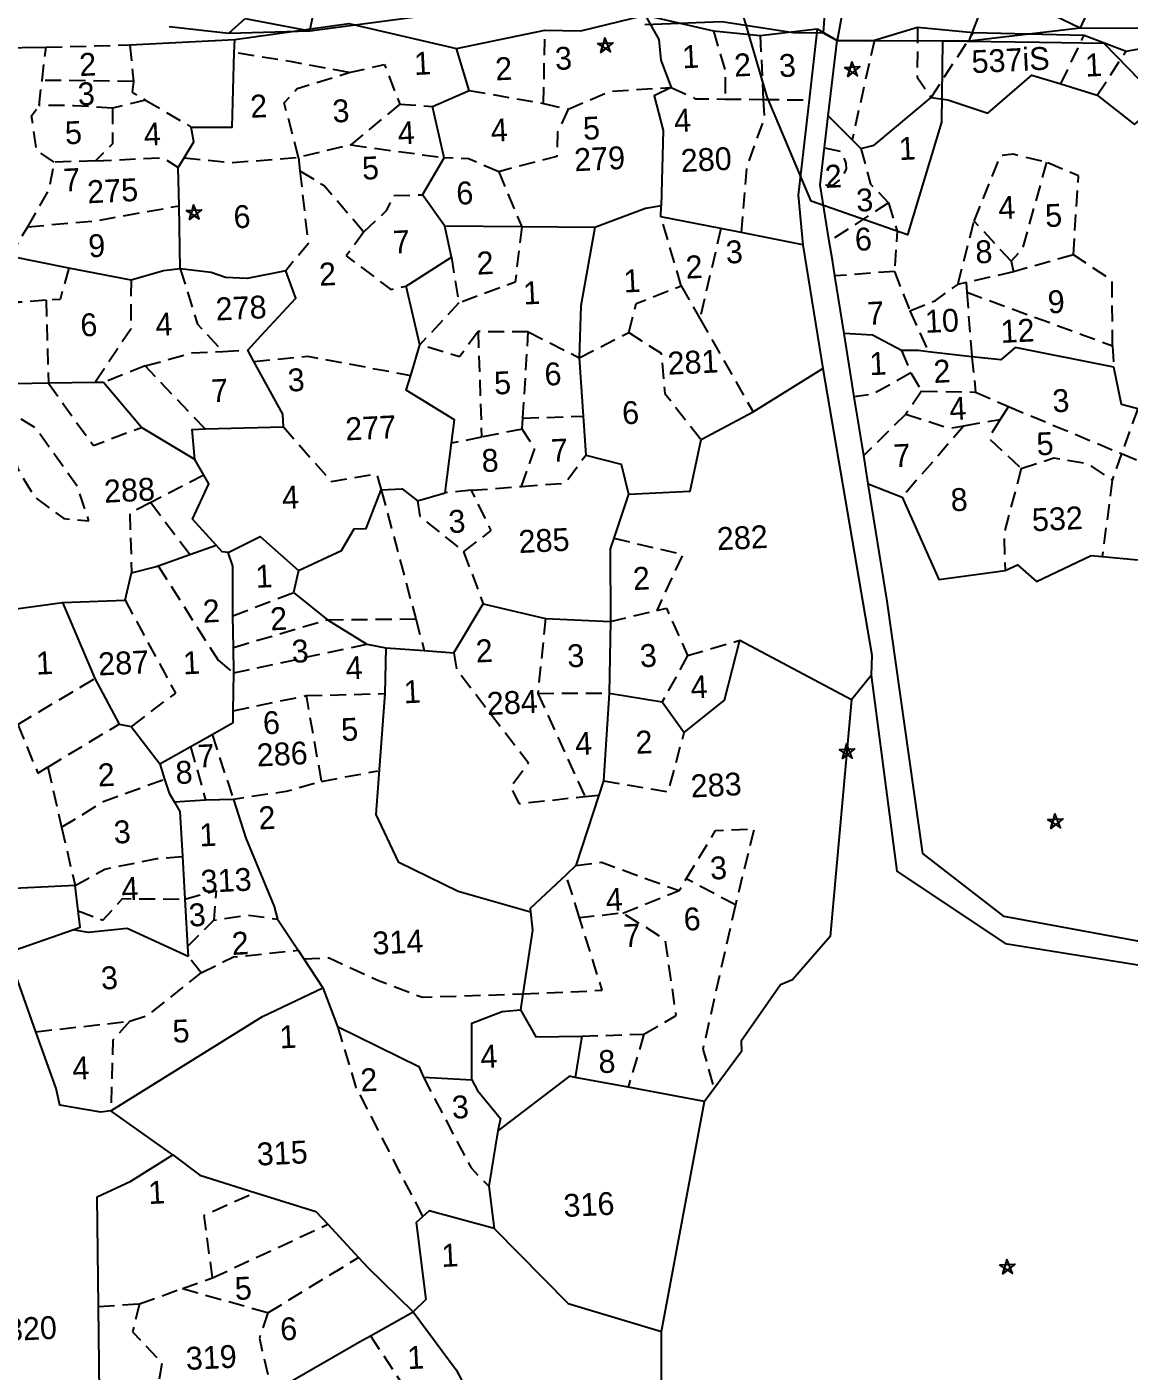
# Model space of a CAD drawing. Header units: metres. Extents: x 291156 to 294456, y 2095569 to 2100949.
# Drawn here: x 292832 to 293248, y 2098450 to 2098957 of the extents above; entities that cross this region are included whole.
import ezdxf
from ezdxf.enums import TextEntityAlignment as Align

# ---------------------------------------------------------------- set-up
doc = ezdxf.new("R2010")
doc.units = ezdxf.units.M
doc.header["$MEASUREMENT"] = 0
doc.linetypes.add('DASHED', pattern=[0.75, 0.5, -0.25])
for name, color, linetype in [('OFF', 1, 'Continuous'), ('POLY_PARCEL', 6, 'Continuous'), ('POLY_ROAD', 30, 'Continuous'), ('POLY_SUBPARCEL', 6, 'DASHED'), ('POLY_WATER', 4, 'Continuous'), ('SYM_STONE', 1, 'Continuous'), ('TEXT_MAPIN', 7, 'Continuous'), ('TEXT_PARCEL', 7, 'Continuous'), ('VILLAGE BOUNDRY', 15, 'Continuous')]:
    doc.layers.add(name, color=color, linetype=linetype)
doc.styles.add('TEXT_MAP', font='KRDEV050.TTF', dxfattribs={"height": 2.5})

# ---------------------------------------------------------------- blocks, each defined once
blk = doc.blocks.new('DFSS')
at = {"layer": 'OFF'}
for points in [[(2745.93, 7443.68), (2754.31, 7444.84)], [(2754.31, 7444.84), (2763.84, 7445)], [(2696.01, 7443.37), (2704.18, 7444.64)], [(2734.87, 7444.04), (2735.93, 7443.5)], [(2689.86, 7443.06), (2696.01, 7443.37)], [(2735.93, 7443.5), (2745.93, 7443.68)]]:
    blk.add_lwpolyline(points, dxfattribs=at)
at = {"layer": 'POLY_PARCEL'}
for points in [[(2756.57, 7450.04), (2754.31, 7444.84)], [(2751.66, 7446.05), (2754.31, 7444.84)], [(2721.34, 7444.38), (2727.18, 7444.74), (2732.58, 7444.02), (2734.87, 7444.04)], [(2689.86, 7443.06), (2691.08, 7444.21)], [(2685.35, 7443.47), (2689.86, 7443.06)]]:
    blk.add_lwpolyline(points, dxfattribs=at)
at = {"layer": 'POLY_ROAD'}
for points in [[(2737.15, 7451.12), (2735.93, 7443.5)], [(2735.15, 7450.11), (2734.87, 7444.04)]]:
    blk.add_lwpolyline(points, dxfattribs=at)
at = {"layer": 'POLY_SUBPARCEL', "ltscale": 10, "flags": 128}
for points in [[(2745.93, 7443.68), (2747.41, 7447.82)], [(2696.01, 7443.37), (2696.26, 7444.69), (2696.26, 7446.66)], [(2691.08, 7444.21), (2696.01, 7443.37)]]:
    blk.add_lwpolyline(points, dxfattribs=at)
blk = doc.blocks.new('STONE_STAR')
for points in [[(-0.61, 0.2), (0.61, 0.2), (-0.38, -0.52), (-0.23, -0.07)], [(0, 0.64), (-0.38, -0.52), (0, -0.24), (0.38, -0.52)]]:
    blk.add_lwpolyline(points, close=True)
blk.add_lwpolyline([(-0.23, -0.07), (0, -0.24)])
blk = doc.blocks.new('dc')
at = {"layer": 'OFF'}
for points in [[(299697.06, 2100161.5), (299732.85, 2100164.73), (299765.9, 2100155.36)], [(299623.21, 2100162.55), (299638.23, 2100162)], [(299664.37, 2100161.44), (299697.06, 2100161.5)], [(299825.16, 2100162.89), (299846.17, 2100157)], [(299846.17, 2100157), (299860.64, 2100154.78)], [(299860.64, 2100154.78), (299878.48, 2100156.03)], [(299878.48, 2100156.03), (299884.53, 2100152.16)], [(299884.53, 2100152.16), (299896.1, 2100151.69)], [(299896.1, 2100151.69), (299909.73, 2100155.02)], [(299909.73, 2100155.02), (299926.97, 2100152.52)], [(299926.97, 2100152.52), (299961.45, 2100150.02)], [(299961.45, 2100150.02), (299974.24, 2100144.46)], [(299974.24, 2100144.46), (299996.77, 2100147.24)]]:
    blk.add_lwpolyline(points, dxfattribs=at)
at = {"layer": 'POLY_PARCEL'}
for points in [[(299696.74, 2100157.5), (299697.06, 2100161.5)], [(299793.7, 2100159.78), (299804.89, 2100159), (299825.16, 2100162.89)], [(299825.16, 2100162.89), (299829.06, 2100155.1), (299829.32, 2100148.61), (299832.18, 2100140.03)], [(299682.21, 2100134.91), (299694.89, 2100134.29), (299696.74, 2100157.5)], [(299765.9, 2100155.36), (299793.7, 2100159.78)], [(299769.28, 2100142.11), (299765.9, 2100155.36)], [(299757.58, 2100137.69), (299769.28, 2100142.11)], [(299832.18, 2100140.03), (299826.72, 2100137.69), (299829.06, 2100126.78), (299827.29, 2100103.32)], [(299760.44, 2100121.59), (299757.58, 2100137.69)], [(299912.9, 2100132.97), (299918.1, 2100131.94), (299930.32, 2100127.26), (299944.61, 2100138.43), (299953.46, 2100135.21)], [(299953.46, 2100135.21), (299964.63, 2100131.16)], [(299679.55, 2100125.45), (299682.83, 2100130.27), (299682.21, 2100134.91)], [(299890.29, 2100118.17), (299894.44, 2100118.95), (299912.9, 2100132.97)], [(299964.63, 2100131.16), (299975.81, 2100121.54), (299987.76, 2100130.9)], [(299880.61, 2100128.83), (299887.69, 2100121.03)], [(299677.22, 2100110.64), (299677.57, 2100122.54)], [(299677.57, 2100122.54), (299679.55, 2100125.45)], [(299753.16, 2100110.42), (299760.44, 2100121.59)], [(299887.69, 2100121.03), (299890.29, 2100118.17)], [(299676.64, 2100091.01), (299677.22, 2100110.64)], [(299759.66, 2100100.28), (299753.16, 2100110.42)], [(299827.29, 2100103.32), (299822.35, 2100102.8), (299806.23, 2100097.61)], [(299827.03, 2100099.95), (299827.29, 2100103.32)], [(299641.99, 2100092.86), (299623.74, 2100097.5)], [(299761.23, 2100090.58), (299759.66, 2100100.28)], [(299783.54, 2100098.91), (299759.66, 2100100.28)], [(299806.23, 2100097.61), (299783.54, 2100098.91)], [(299806.23, 2100097.61), (299800.78, 2100073.45), (299799.48, 2100057.34)], [(299845.51, 2100095.37), (299827.03, 2100099.95)], [(299851.72, 2100093.83), (299845.51, 2100095.37)], [(299870.75, 2100089.12), (299851.72, 2100093.83)], [(299661.17, 2100088.23), (299641.99, 2100092.86)], [(299676.64, 2100091.01), (299671.38, 2100090.7), (299661.17, 2100088.23)], [(299709.43, 2100088.84), (299697.37, 2100086.99), (299690.56, 2100087.61), (299686.23, 2100089.46), (299676.64, 2100091.01)], [(299746.69, 2100082.24), (299761.23, 2100090.58)], [(299696.44, 2100064.73), (299700.77, 2100069.06), (299712.21, 2100080.19), (299709.43, 2100088.84)], [(299750.09, 2100063.77), (299746.69, 2100082.24)], [(299698.19, 2100061.12), (299696.44, 2100064.73)], [(299706.34, 2100040.3), (299706.34, 2100044.32), (299698.19, 2100061.12)], [(299746.76, 2100054.4), (299750.09, 2100063.77)], [(299899.9, 2100054.69), (299891.06, 2100059.89), (299882.27, 2100060.9)], [(299633.91, 2100057.41), (299623.82, 2100057.76)], [(299648.4, 2100056.92), (299633.91, 2100057.41)], [(299651.04, 2100056.83), (299648.4, 2100056.92)], [(299662.18, 2100042.3), (299651.04, 2100056.83)], [(299799.48, 2100057.34), (299799.79, 2100039.11)], [(299758.38, 2100032.67), (299759.68, 2100039.96), (299745.14, 2100049.86), (299746.76, 2100054.4)], [(299908.17, 2100053.93), (299905.1, 2100054.43), (299899.9, 2100054.69)], [(299921.61, 2100051.74), (299908.17, 2100053.93)], [(299965.7, 2100046.3), (299935.25, 2100053.91), (299930.58, 2100050.28), (299921.61, 2100051.74)], [(299852.76, 2100037.86), (299875.1, 2100050.29)], [(299972.47, 2100033.04), (299967.52, 2100034.61), (299965.7, 2100046.3)], [(299678.27, 2100031.48), (299662.18, 2100042.3)], [(299678.27, 2100031.48), (299677.88, 2100040.92), (299682.01, 2100040.83)], [(299682.01, 2100040.83), (299706.34, 2100040.3)], [(299799.79, 2100039.11), (299800, 2100026.94)], [(299836.13, 2100030.06), (299852.76, 2100037.86)], [(299680.84, 2100026.54), (299678.27, 2100031.48)], [(299755.66, 2100017.39), (299758.38, 2100032.67)], [(299683.62, 2100004.55), (299676.72, 2100012.93), (299682.29, 2100023.75), (299680.84, 2100026.54)], [(299800, 2100026.94), (299810.91, 2100023.57), (299812.73, 2100014.21)], [(299812.73, 2100014.21), (299831.97, 2100014.21), (299836.13, 2100030.06)], [(299708.94, 2099995.44), (299722.56, 2100001.01), (299726.89, 2100007.5), (299730.6, 2100007.5), (299735.86, 2100019.25)], [(299735.86, 2100019.25), (299742.35, 2100019.25), (299747, 2100015.23)], [(299747, 2100015.23), (299755.66, 2100017.39)], [(299812.73, 2100014.21), (299807.5, 2100000.71)], [(299887.51, 2100013.72), (299897.86, 2100009.15)], [(299687.24, 2100002.11), (299697.5, 2100006.57), (299708.94, 2099995.44)], [(299897.86, 2100009.15), (299908, 2099982.91), (299928.79, 2099984.73)], [(299665.32, 2099999), (299675.32, 2100002.03)], [(299675.32, 2100002.03), (299683.62, 2100004.55)], [(299687.24, 2100002.11), (299685.38, 2100002.42), (299683.62, 2100004.55)], [(299687.75, 2099982.31), (299688.47, 2099997.78), (299687.24, 2100002.11)], [(299654.45, 2099988.81), (299656.92, 2099997.16)], [(299656.92, 2099997.16), (299664.35, 2099998.71), (299665.32, 2099999)], [(299807.5, 2100000.71), (299806.23, 2099997.42), (299805.17, 2099974.83)], [(299708.94, 2099995.44), (299707.02, 2099988.67)], [(299620.43, 2099987.74), (299634.96, 2099988.99)], [(299634.96, 2099988.99), (299654.45, 2099988.81)], [(299634.96, 2099988.99), (299643.93, 2099964.87)], [(299707.02, 2099988.67), (299717.17, 2099979.66)], [(299928.79, 2099984.73), (299932.69, 2099986.29), (299938.41, 2099980.83), (299955.83, 2099988.11), (299959.24, 2099987.63)], [(299959.24, 2099987.63), (299972.46, 2099985.77), (299983.9, 2099986.03)], [(299687.52, 2099972.49), (299687.75, 2099982.31)], [(299755.98, 2099967.45), (299765.88, 2099982.29)], [(299765.88, 2099982.29), (299785.06, 2099976.73)], [(299717.17, 2099979.66), (299729.02, 2099971.46)], [(299785.06, 2099976.73), (299805.17, 2099974.83)], [(299687.17, 2099964.56), (299687.52, 2099972.49)], [(299805.17, 2099974.83), (299803.76, 2099952.6)], [(299729.02, 2099971.46), (299734.94, 2099970.02)], [(299734.94, 2099970.02), (299733.94, 2099955.82)], [(299734.94, 2099970.02), (299734.94, 2099970.02)], [(299734.94, 2099970.02), (299746.81, 2099968.67)], [(299746.81, 2099968.67), (299755.98, 2099967.45)], [(299643.93, 2099964.87), (299650.74, 2099950.34)], [(299686.48, 2099952.79), (299687.17, 2099964.56)], [(299687.17, 2099964.56), (299687.17, 2099964.56)], [(299826.45, 2099939.16), (299839.52, 2099948.69), (299845.17, 2099967.04)], [(299845.17, 2099967.04), (299879.06, 2099946.92)], [(299733.94, 2099955.82), (299729.23, 2099918.4), (299735.51, 2099903.34), (299753.72, 2099893.3), (299775.95, 2099885.72)], [(299679.51, 2099945.7), (299686.31, 2099949.1), (299686.48, 2099952.79)], [(299803.76, 2099952.6), (299800.58, 2099925.43)], [(299803.76, 2099952.6), (299820.1, 2099949.04)], [(299879.06, 2099946.92), (299885.51, 2099954.26)], [(299650.74, 2099950.34), (299654.45, 2099949.41)], [(299654.45, 2099949.41), (299662.8, 2099937.35)], [(299820.1, 2099949.04), (299826.45, 2099939.16)], [(299879.06, 2099946.92), (299868.82, 2099873.53), (299856.47, 2099860.65), (299852.59, 2099859.24), (299839.53, 2099842.3), (299839.53, 2099839.13), (299830.37, 2099827.99)], [(299662.8, 2099937.35), (299679.51, 2099945.7)], [(299662.8, 2099937.35), (299664.09, 2099932.55)], [(299664.09, 2099932.55), (299665.28, 2099928.08), (299666.76, 2099925.28)], [(299666.76, 2099925.28), (299668.37, 2099922.21), (299668.47, 2099908.27)], [(299800.58, 2099925.43), (299798.92, 2099921.04)], [(299798.92, 2099921.04), (299790.72, 2099899.46)], [(299668.47, 2099908.27), (299668.56, 2099894.92)], [(299634.59, 2099900.84), (299611.39, 2099900.84), (299603.97, 2099899.29), (299594.69, 2099892.18), (299582.62, 2099892.8)], [(299635.15, 2099892.87), (299634.59, 2099900.84)], [(299787.54, 2099896.73), (299775.9, 2099886.75), (299775.95, 2099885.72)], [(299790.72, 2099899.46), (299787.54, 2099896.73)], [(299633.19, 2099887.09), (299635.51, 2099887.77), (299635.15, 2099892.87)], [(299668.56, 2099894.92), (299668.66, 2099880.1)], [(299620.2, 2099855.91), (299612.62, 2099880.97), (299633.19, 2099887.09)], [(299668.68, 2099877.07), (299650.12, 2099886.65), (299638.06, 2099886.03), (299633.19, 2099887.09)], [(299775.95, 2099885.72), (299776.25, 2099880.05), (299772.29, 2099860.35)], [(299668.66, 2099880.1), (299668.68, 2099877.07)], [(299703.04, 2099877.33), (299704.71, 2099874.53)], [(299642.37, 2099830.19), (299690.97, 2099857.21), (299710.21, 2099865.26)], [(299710.21, 2099865.26), (299714.11, 2099853.05)], [(299772.29, 2099860.35), (299771.3, 2099855.39)], [(299642.37, 2099830.19), (299639.23, 2099829.96), (299626.54, 2099832.74), (299625.61, 2099838), (299620.2, 2099855.91)], [(299755.18, 2099834.35), (299755.96, 2099852.02), (299765.58, 2099855.13), (299771.3, 2099855.39)], [(299771.3, 2099855.39), (299775.72, 2099846.82), (299790.01, 2099846.3)], [(299714.11, 2099853.05), (299738.8, 2099839.29), (299740.1, 2099835.91)], [(299790.01, 2099846.3), (299787.36, 2099833.6)], [(299740.1, 2099835.91), (299755.18, 2099834.35)], [(299755.18, 2099834.35), (299756.74, 2099830.97), (299763.5, 2099821.88), (299762.48, 2099818.16)], [(299787.36, 2099833.6), (299785.61, 2099834.01), (299762.48, 2099818.16)], [(299660.99, 2099815.57), (299642.37, 2099830.19)], [(299803.71, 2099829.72), (299787.36, 2099833.6)], [(299827.2, 2099824.14), (299803.71, 2099829.72)], [(299830.37, 2099827.99), (299827.2, 2099824.14)], [(299810.31, 2099753.22), (299827.2, 2099824.14)], [(299762.48, 2099818.16), (299758.84, 2099801.02)], [(299635.55, 2099769.51), (299636.81, 2099803.62), (299647.47, 2099808.04), (299660.99, 2099815.57)], [(299660.99, 2099815.57), (299669.04, 2099808.82), (299685.95, 2099802.65)], [(299685.95, 2099802.65), (299704.66, 2099795.83), (299708.18, 2099791.62)], [(299758.84, 2099801.02), (299759.88, 2099787.77)], [(299737.77, 2099792.57), (299735.7, 2099790.89), (299737.52, 2099766.73), (299733.36, 2099763.09)], [(299759.88, 2099787.77), (299739.86, 2099794.26), (299737.77, 2099792.57)], [(299708.18, 2099791.62), (299717.21, 2099780.84)], [(299759.88, 2099787.77), (299781.71, 2099763.35), (299810.31, 2099753.22)], [(299717.21, 2099780.84), (299719.92, 2099777.61)], [(299719.92, 2099777.61), (299733.36, 2099763.09)], [(299634.23, 2099733.62), (299635.55, 2099769.51)], [(299719.75, 2099756.34), (299733.36, 2099763.09)], [(299733.36, 2099763.09), (299745.84, 2099744.38), (299749.08, 2099737.62)], [(299688.31, 2099739.54), (299690.49, 2099741.35), (299716.22, 2099754.6), (299719.75, 2099756.34)], [(299806.39, 2099674.31), (299810.31, 2099753.22)]]:
    blk.add_lwpolyline(points, dxfattribs=at)
at = {"layer": 'POLY_PARCEL', "flags": 128}
for points in [[(299676.5, 2099925.39), (299666.76, 2099925.28)], [(299685.17, 2099925.22), (299676.5, 2099925.39)], [(299685.17, 2099925.22), (299688.48, 2099912.93), (299696.21, 2099891.29), (299697.14, 2099887.27)], [(299697.14, 2099887.27), (299703.04, 2099877.33)], [(299704.71, 2099874.53), (299710.21, 2099865.26)]]:
    blk.add_lwpolyline(points, dxfattribs=at)
at = {"layer": 'POLY_SUBPARCEL', "ltscale": 10, "flags": 128}
for points in [[(299636.49, 2100151.73), (299638.23, 2100162)], [(299638.23, 2100162), (299664.37, 2100161.44)], [(299664.37, 2100161.44), (299664.92, 2100150.04)], [(299732.12, 2100149.5), (299714.6, 2100153.67), (299696.74, 2100157.5)], [(299792.23, 2100136.99), (299792.78, 2100145.33), (299793.7, 2100159.78)], [(299846.17, 2100157), (299849.23, 2100144.22), (299848.76, 2100135.6)], [(299860.64, 2100154.78), (299860.61, 2100134.9)], [(299909.73, 2100155.02), (299908.89, 2100139.46), (299912.9, 2100132.97)], [(299912.9, 2100132.97), (299926.97, 2100152.52)], [(299635.17, 2100143.93), (299636.49, 2100151.73)], [(299664.92, 2100150.04), (299636.49, 2100151.73)], [(299664.92, 2100150.04), (299664.37, 2100146.71), (299668.42, 2100144.03)], [(299715.11, 2100123.87), (299711.5, 2100141.1), (299715.71, 2100145.33), (299732.12, 2100149.5)], [(299732.12, 2100149.5), (299743.25, 2100151.44), (299747.42, 2100138.94)], [(299896.1, 2100151.69), (299887.69, 2100121.03)], [(299953.46, 2100135.21), (299961.45, 2100150.02)], [(299639.06, 2100126.14), (299633.78, 2100130.03), (299632.67, 2100140.87), (299635.17, 2100143.93)], [(299657.97, 2100141.98), (299646.01, 2100143.37), (299635.17, 2100143.93)], [(299668.42, 2100144.03), (299657.97, 2100141.98)], [(299668.42, 2100144.03), (299682.21, 2100134.91)], [(299964.63, 2100131.16), (299974.24, 2100144.46)], [(299657.97, 2100141.98), (299657.42, 2100130.87), (299651.85, 2100125.87)], [(299769.28, 2100142.11), (299792.23, 2100136.99)], [(299799.73, 2100134.77), (299813.08, 2100139.77), (299832.18, 2100140.03)], [(299832.18, 2100140.03), (299839.5, 2100136.16), (299848.76, 2100135.6)], [(299747.42, 2100138.94), (299731.57, 2100126.99), (299715.11, 2100123.87)], [(299747.42, 2100138.94), (299757.58, 2100137.69)], [(299792.23, 2100136.99), (299799.73, 2100134.77)], [(299848.76, 2100135.6), (299860.61, 2100134.9)], [(299799.73, 2100134.77), (299796.12, 2100127.82), (299795.56, 2100120.31), (299777.21, 2100116.42)], [(299860.61, 2100134.9), (299860.64, 2100128.93), (299854.52, 2100114.48), (299851.72, 2100093.83)], [(299860.61, 2100134.9), (299874.86, 2100134.05)], [(299731.57, 2100126.99), (299760.44, 2100121.59)], [(299629.89, 2100106.41), (299637.12, 2100117.81), (299639.06, 2100126.14)], [(299651.85, 2100125.87), (299639.06, 2100126.14)], [(299651.85, 2100125.87), (299672.99, 2100125.87), (299677.57, 2100122.54)], [(299679.55, 2100125.45), (299694.54, 2100123.31), (299715.11, 2100123.87)], [(299715.11, 2100123.87), (299715.37, 2100119.65)], [(299715.37, 2100119.65), (299716.78, 2100096.91), (299709.43, 2100088.84)], [(299715.37, 2100119.65), (299722.67, 2100114.76), (299734.35, 2100099.75)], [(299777.21, 2100116.42), (299768.03, 2100120.87), (299760.44, 2100121.59)], [(299878.96, 2100118.94), (299883.86, 2100117.62), (299885.37, 2100113.85), (299885.37, 2100111.97), (299883.86, 2100109.34), (299880.85, 2100107.08), (299877.03, 2100107.48)], [(299777.21, 2100116.42), (299783.54, 2100098.91)], [(299890.29, 2100118.17), (299892.77, 2100106.94), (299898.05, 2100100.83)], [(299924.47, 2100093.88), (299933.64, 2100113.89), (299937.54, 2100114.17), (299947.83, 2100111.11)], [(299629.89, 2100106.41), (299651.02, 2100107.24), (299677.22, 2100110.64)], [(299734.35, 2100099.75), (299741.85, 2100106.14), (299744.08, 2100110.59), (299753.16, 2100110.42)], [(299947.83, 2100111.11), (299938.93, 2100084.43), (299935.31, 2100080.82)], [(299954.78, 2100081.93), (299957.56, 2100106.38), (299947.83, 2100111.11)], [(299623.74, 2100097.5), (299629.89, 2100106.41)], [(299734.35, 2100099.75), (299728.51, 2100092.52), (299741.85, 2100081.41), (299746.69, 2100082.24)], [(299783.54, 2100098.91), (299780.65, 2100081.77), (299762.78, 2100076.19)], [(299832.27, 2100078.14), (299827.03, 2100099.95)], [(299898.05, 2100100.83), (299879.04, 2100089.82)], [(299898.05, 2100100.83), (299900.27, 2100091.93), (299898.88, 2100079.43)], [(299845.51, 2100095.37), (299837.59, 2100067.69)], [(299918.35, 2100074.42), (299924.47, 2100093.88)], [(299935.31, 2100080.82), (299924.47, 2100093.88)], [(299641.99, 2100092.86), (299638.78, 2100083.34), (299634.43, 2100083.25)], [(299676.64, 2100091.01), (299681.19, 2100073.56), (299688.69, 2100064.7)], [(299761.23, 2100090.58), (299762.78, 2100076.19)], [(299661.17, 2100088.23), (299660.33, 2100073.01), (299648.4, 2100056.92)], [(299634.43, 2100083.25), (299625.71, 2100083.06), (299615.98, 2100071.14)], [(299634.43, 2100083.25), (299633.91, 2100057.41)], [(299935.31, 2100080.82), (299935.87, 2100077.48)], [(299954.78, 2100081.93), (299935.87, 2100077.48)], [(299965.62, 2100053.02), (299966.46, 2100073.31), (299954.78, 2100081.93)], [(299815.25, 2100064.48), (299818.04, 2100073.4), (299832.27, 2100078.14)], [(299832.27, 2100078.14), (299837.59, 2100067.69)], [(299898.88, 2100079.43), (299880.26, 2100078.93)], [(299898.88, 2100079.43), (299903.05, 2100066.92)], [(299935.87, 2100077.48), (299920.99, 2100074.88)], [(299762.78, 2100076.19), (299750.09, 2100063.77)], [(299903.05, 2100066.92), (299911.12, 2100069.7), (299918.35, 2100074.42)], [(299920.99, 2100074.88), (299918.35, 2100074.42)], [(299920.99, 2100074.88), (299921.07, 2100071.87)], [(299921.07, 2100071.87), (299921.61, 2100051.74)], [(299921.07, 2100071.87), (299965.62, 2100053.02)], [(299664.22, 2100061.34), (299678.96, 2100064.67), (299688.69, 2100064.7)], [(299688.69, 2100064.7), (299696.44, 2100064.73)], [(299768.37, 2100066.99), (299762.23, 2100059.46), (299750.09, 2100063.77)], [(299768.37, 2100066.99), (299767.89, 2100034.11)], [(299783.99, 2100066.15), (299768.37, 2100066.99)], [(299781.02, 2100039.4), (299783.99, 2100066.15)], [(299783.99, 2100066.15), (299799.48, 2100057.34)], [(299799.48, 2100057.34), (299815.25, 2100064.48)], [(299815.25, 2100064.48), (299825.02, 2100057.51), (299825.57, 2100044.96), (299836.13, 2100030.06)], [(299837.59, 2100067.69), (299852.76, 2100037.86)], [(299903.05, 2100066.92), (299908.17, 2100053.93)], [(299664.22, 2100061.34), (299651.04, 2100056.83)], [(299682.01, 2100040.83), (299664.22, 2100061.34)], [(299698.19, 2100061.12), (299714.88, 2100061.95), (299746.76, 2100054.4)], [(299633.91, 2100057.41), (299646.94, 2100037.36), (299662.18, 2100042.3)], [(299899.9, 2100054.69), (299902.44, 2100047.61)], [(299921.61, 2100051.74), (299922.29, 2100040.68)], [(299965.62, 2100053.02), (299965.7, 2100046.3)], [(299619.69, 2100050.14), (299623.03, 2100031.25), (299628.03, 2100022.07), (299636.65, 2100015.13), (299644.44, 2100014.01), (299641.38, 2100024.85), (299629.15, 2100043.75), (299619.69, 2100050.14)], [(299902.44, 2100047.61), (299890.21, 2100041.5), (299884.47, 2100041.08)], [(299902.44, 2100047.61), (299905.5, 2100041.78)], [(299706.34, 2100040.3), (299720.44, 2100022.62), (299734.62, 2100024.29), (299735.86, 2100019.25)], [(299780.65, 2100036.03), (299781.02, 2100039.4)], [(299781.02, 2100039.4), (299799.79, 2100039.11)], [(299905.5, 2100041.78), (299900.22, 2100034.83)], [(299905.5, 2100041.78), (299922.29, 2100040.68)], [(299922.29, 2100040.68), (299932.3, 2100035.68)], [(299780.65, 2100036.03), (299767.89, 2100034.11)], [(299779.54, 2100018.19), (299784.27, 2100029.89), (299780.65, 2100036.03)], [(299900.22, 2100034.83), (299886.52, 2100022.65)], [(299900.22, 2100034.83), (299913.57, 2100029.83), (299918.16, 2100030.39)], [(299932.3, 2100035.68), (299929.56, 2100031.79)], [(299932.3, 2100035.68), (299966.81, 2100019.34)], [(299767.89, 2100034.11), (299758.38, 2100032.67)], [(299918.16, 2100030.39), (299929.56, 2100031.79)], [(299929.56, 2100031.79), (299925.63, 2100026.23), (299935.36, 2100016.22)], [(299972.47, 2100033.04), (299966.81, 2100019.34)], [(299680.84, 2100026.54), (299663.94, 2100018.77)], [(299779.54, 2100018.19), (299793.2, 2100018.58), (299800, 2100026.94)], [(299918.16, 2100030.39), (299897.86, 2100009.15)], [(299663.94, 2100018.77), (299657.23, 2100015.68), (299656.92, 2099997.16)], [(299663.94, 2100018.77), (299675.32, 2100002.03)], [(299735.86, 2100019.25), (299744.66, 2099978.6)], [(299763.9, 2100017.74), (299779.54, 2100018.19)], [(299935.36, 2100016.22), (299945.65, 2100019), (299955.94, 2100016.78), (299963.45, 2100011.22)], [(299966.81, 2100019.34), (299963.45, 2100011.22)], [(299966.81, 2100019.34), (299985.7, 2100010.39), (299991.29, 2100001.71)], [(299747, 2100015.23), (299747.44, 2100010.49), (299760.55, 2099998.77)], [(299763.9, 2100017.74), (299755.66, 2100017.39)], [(299760.55, 2099998.77), (299769.48, 2100004.91), (299763.9, 2100017.74)], [(299935.36, 2100016.22), (299928.97, 2099996.21), (299928.79, 2099984.73)], [(299963.45, 2100011.22), (299959.24, 2099987.63)], [(299665.32, 2099999), (299682.54, 2099968.7)], [(299760.55, 2099998.77), (299765.88, 2099982.29)], [(299807.5, 2100000.71), (299828.67, 2099994.59), (299819.81, 2099977.57)], [(299654.45, 2099988.81), (299668.74, 2099959.17), (299654.45, 2099949.41)], [(299687.75, 2099982.31), (299707.02, 2099988.67)], [(299687.52, 2099972.49), (299717.17, 2099979.66)], [(299717.17, 2099979.66), (299744.66, 2099978.6)], [(299744.66, 2099978.6), (299746.81, 2099968.67)], [(299785.06, 2099976.73), (299781.48, 2099953.59)], [(299805.17, 2099974.83), (299819.81, 2099977.57)], [(299819.81, 2099977.57), (299822.81, 2099978.13), (299828.67, 2099963.07)], [(299682.54, 2099968.7), (299687.17, 2099964.56)], [(299687.17, 2099964.56), (299729.02, 2099971.46)], [(299619.22, 2099951.8), (299643.93, 2099964.87)], [(299755.98, 2099967.45), (299756.64, 2099962.24), (299777.57, 2099932.12), (299771.71, 2099924.87), (299773.95, 2099919.57), (299794.56, 2099920.79)], [(299828.67, 2099963.07), (299845.17, 2099967.04)], [(299828.67, 2099963.07), (299820.1, 2099949.04)], [(299686.48, 2099952.79), (299709.34, 2099956.37), (299712.83, 2099929.45), (299701.67, 2099926.82), (299685.17, 2099925.22)], [(299709.34, 2099956.37), (299733.94, 2099955.82)], [(299619.22, 2099951.8), (299624.68, 2099936.33), (299627.91, 2099938.07)], [(299781.48, 2099953.59), (299803.76, 2099952.6)], [(299781.48, 2099953.59), (299794.56, 2099920.79)], [(299627.91, 2099938.07), (299650.74, 2099950.34)], [(299679.51, 2099945.7), (299685.17, 2099925.22)], [(299672.64, 2099942.27), (299676.5, 2099925.39)], [(299800.58, 2099925.43), (299820.58, 2099920.96), (299826.45, 2099939.16)], [(299627.91, 2099938.07), (299631.31, 2099919.14)], [(299631.31, 2099919.14), (299644.98, 2099926.6), (299664.09, 2099932.55)], [(299712.83, 2099929.45), (299730.56, 2099931.92)], [(299631.31, 2099919.14), (299634.59, 2099900.84)], [(299794.56, 2099920.79), (299798.92, 2099921.04)], [(299634.59, 2099900.84), (299644.14, 2099905.48), (299660.55, 2099907.98), (299668.47, 2099908.27)], [(299824.92, 2099893.68), (299834.77, 2099908.22), (299846.77, 2099908.22), (299839.79, 2099884.79)], [(299668.56, 2099894.92), (299678.46, 2099897.13), (299677.24, 2099887.91)], [(299791.11, 2099883.1), (299787.54, 2099896.73)], [(299790.72, 2099899.46), (299798.77, 2099900.13), (299822.49, 2099890.09), (299824.92, 2099893.68)], [(299635.15, 2099892.87), (299642.75, 2099889.64), (299649.15, 2099896.03), (299668.56, 2099894.92)], [(299839.79, 2099884.79), (299824.92, 2099893.68)], [(299668.66, 2099880.1), (299677.24, 2099887.91), (299688.12, 2099889.02), (299697.14, 2099887.27)], [(299804.63, 2099883.96), (299822.49, 2099890.09)], [(299809.38, 2099846.03), (299819.7, 2099851.33), (299817.47, 2099875.03), (299804.63, 2099883.96), (299791.11, 2099883.1)], [(299839.79, 2099884.79), (299827.51, 2099840.45), (299830.37, 2099827.99)], [(299772.29, 2099860.35), (299797.1, 2099860.25), (299791.11, 2099883.1)], [(299672.49, 2099871.73), (299668.68, 2099877.07)], [(299672.49, 2099871.73), (299682.82, 2099876.2), (299703.04, 2099877.33)], [(299649.61, 2099857.79), (299655.47, 2099859.46), (299672.49, 2099871.73)], [(299704.71, 2099874.53), (299712.54, 2099874.48), (299727.61, 2099866.67), (299741, 2099860.81), (299772.29, 2099860.35)], [(299620.2, 2099855.91), (299649.61, 2099857.79)], [(299649.61, 2099857.79), (299644.03, 2099852.21), (299642.37, 2099830.19)], [(299714.11, 2099853.05), (299718.96, 2099833.76), (299737.77, 2099792.57)], [(299790.01, 2099846.3), (299809.38, 2099846.03)], [(299809.38, 2099846.03), (299803.71, 2099829.72)], [(299740.1, 2099835.91), (299753.56, 2099806.98), (299758.84, 2099801.02)], [(299671.45, 2099776.74), (299669.78, 2099796.27), (299685.95, 2099802.65)], [(299671.45, 2099776.74), (299708.18, 2099791.62)], [(299688.19, 2099765.03), (299717.21, 2099780.84)], [(299661.93, 2099773.88), (299671.45, 2099776.74)], [(299648.29, 2099769.77), (299661.93, 2099773.88)], [(299661.93, 2099773.88), (299688.19, 2099765.03)], [(299635.55, 2099769.51), (299648.29, 2099769.77)], [(299648.29, 2099769.77), (299645.78, 2099761.13), (299654.43, 2099751.08), (299649.66, 2099729.86)], [(299688.19, 2099765.03), (299685.12, 2099757.22), (299688.31, 2099739.54)], [(299719.75, 2099756.34), (299732.57, 2099734.54)]]:
    blk.add_lwpolyline(points, dxfattribs=at)
at = {"layer": 'POLY_WATER'}
for points in [[(299878.48, 2100156.03), (299874.86, 2100134.05)], [(299880.61, 2100128.83), (299884.53, 2100152.16)], [(299874.86, 2100134.05), (299870.03, 2100104.58), (299870.75, 2100089.12)], [(299879.04, 2100089.82), (299877.03, 2100107.48), (299880.61, 2100128.83)], [(299870.75, 2100089.12), (299875.1, 2100050.29)], [(299880.26, 2100078.93), (299879.71, 2100083.86), (299879.04, 2100089.82)], [(299882.27, 2100060.9), (299880.26, 2100078.93)], [(299884.47, 2100041.08), (299882.27, 2100060.9)], [(299875.1, 2100050.29), (299885.98, 2099960.44), (299885.51, 2099954.26)], [(299886.52, 2100022.65), (299884.47, 2100041.08)], [(299887.51, 2100013.72), (299886.52, 2100022.65)], [(299945.49, 2099509.63), (299949.6, 2099541.27), (299971.62, 2099571.14), (299964.37, 2099689.32), (299967.54, 2099730.76), (299997.51, 2099761.92), (300000.42, 2099798.05), (299975.05, 2099864.95), (299923.26, 2099877.19), (299898.85, 2099897.96), (299891.6, 2099976.94), (299887.51, 2100013.72)], [(299885.51, 2099954.26), (299890.58, 2099892.91), (299923.21, 2099868.75), (299966.09, 2099859.7), (299987.84, 2099812.12), (299991.21, 2099791.47), (299991.7, 2099766.11), (299958.59, 2099732.05), (299956.87, 2099674.91), (299955.18, 2099666.46), (299956.63, 2099661.87), (299963.64, 2099578.43), (299944.52, 2099548.35)]]:
    blk.add_lwpolyline(points, dxfattribs=at)
at = {"layer": 'SYM_STONE', "xscale": 3.952664450661268, "yscale": 3.952664450661268, "zscale": 3.952664450661268}
for p in [(299812.3, 2100154.03), (299888.77, 2100142.86), (299681.79, 2100108.29), (299876.81, 2099930.75), (299940.6, 2099905.89), (299918.94, 2099768.05)]:
    blk.add_blockref('STONE_STAR', p, dxfattribs=at)
at = {"layer": 'TEXT_MAPIN', "style": 'TEXT_MAP'}
for s, height, p in [('2', 7.11, (299650.93, 2100156.06)), ('1', 7.11, (299755.11, 2100151.3)), ('2', 7.11, (299780.32, 2100148.45)), ('3', 7.11, (299799.07, 2100150.73)), ('1', 7.11, (299838.65, 2100149.33)), ('3', 7.11, (299650.03, 2100146.89)), ('2', 7.11, (299854.71, 2100146.02)), ('3', 7.11, (299868.65, 2100145.11)), ('2', 7.11, (299703.5, 2100140.51)), ('1', 7.11, (299963.94, 2100140.65)), ('3', 7.11, (299729.02, 2100137.74)), ('5', 7.11, (299645.45, 2100134.95)), ('4', 7.11, (299669.98, 2100133.35)), ('4', 7.11, (299749.01, 2100129.91)), ('4', 7.11, (299777.99, 2100129.35)), ('5', 7.11, (299806.72, 2100128.53)), ('4', 7.11, (299835.17, 2100129.62)), ('7', 7.11, (299644.21, 2100120.37)), ('5', 7.11, (299737.35, 2100119.47)), ('1', 7.11, (299904.68, 2100117.51)), ('6', 7.11, (299696.64, 2100106.34)), ('6', 7.11, (299766.32, 2100110.32)), ('2', 7.11, (299881.26, 2100110.02)), ('3', 7.11, (299890.67, 2100102.11)), ('9', 7.11, (299651.01, 2100099.5)), ('7', 7.11, (299745.86, 2100096.09)), ('4', 7.11, (299934.75, 2100097.6)), ('5', 7.11, (299949.22, 2100094.4)), ('6', 7.11, (299889.65, 2100089.95)), ('2', 7.11, (299722.4, 2100087.23)), ('2', 7.11, (299771.61, 2100088.31)), ('3', 7.11, (299849.3, 2100087.94)), ('2', 7.11, (299836.56, 2100083.92)), ('8', 7.11, (299926.96, 2100084.21)), ('1', 7.11, (299785.63, 2100078.26)), ('1', 7.11, (299817.04, 2100080.48)), ('6', 7.11, (299647.35, 2100075)), ('4', 7.11, (299670.73, 2100074.03)), ('7', 7.11, (299892.37, 2100066.76)), ('9', 7.11, (299948.73, 2100067.57)), ('10', 7.115, (299912.87, 2100063.38)), ('12', 7.115, (299936.26, 2100059.17)), ('7', 7.11, (299687.07, 2100052.59)), ('3', 7.11, (299711.02, 2100054.75)), ('6', 7.11, (299791.03, 2100052.71)), ('5', 7.11, (299775.2, 2100050.65)), ('1', 7.11, (299892.28, 2100051.05)), ('2', 7.11, (299912.13, 2100047.73)), ('6', 7.11, (299814.61, 2100039.5)), ('4', 7.11, (299916.49, 2100035.84)), ('3', 7.11, (299948.69, 2100036.74)), ('8', 7.11, (299770.17, 2100026.77)), ('7', 7.11, (299791.91, 2100028.86)), ('5', 7.11, (299943.11, 2100023.53)), ('7', 7.11, (299898.4, 2100022.07)), ('4', 7.11, (299707.47, 2100018.32)), ('3', 7.11, (299758.93, 2100008.32)), ('8', 7.11, (299915.54, 2100007.5)), ('1', 7.11, (299698.04, 2099994.19)), ('2', 7.11, (299815.47, 2099987.85)), ('2', 7.11, (299681.12, 2099984.21)), ('2', 7.11, (299701.98, 2099980.8)), ('1', 7.11, (299628.42, 2099970.51)), ('1', 7.11, (299674.17, 2099968.37)), ('3', 7.11, (299708.19, 2099970.33)), ('4', 7.11, (299724.7, 2099964.33)), ('2', 7.11, (299765.46, 2099967.69)), ('3', 7.11, (299793.87, 2099964.74)), ('3', 7.11, (299816.45, 2099963.68)), ('1', 7.11, (299742.41, 2099956.03)), ('4', 7.11, (299831.77, 2099953.19)), ('6', 7.11, (299698.16, 2099948.5)), ('5', 7.11, (299722.41, 2099945.18)), ('7', 7.11, (299677.3, 2099939.18)), ('2', 7.11, (299645.98, 2099934.84)), ('4', 7.11, (299794.97, 2099937.29)), ('2', 7.11, (299813.82, 2099936.88)), ('8', 7.11, (299670.22, 2099934.38)), ('2', 7.11, (299695.34, 2099919.06)), ('3', 7.11, (299650.07, 2099916.79)), ('1', 7.11, (299676.67, 2099914.61)), ('4', 7.11, (299651.63, 2099899.01)), ('3', 7.11, (299835.09, 2099896.58)), ('3', 7.11, (299672.17, 2099889.86)), ('4', 7.11, (299802.14, 2099888.33)), ('2', 7.11, (299685.11, 2099880.43)), ('6', 7.11, (299826.12, 2099881.1)), ('7', 7.11, (299807.11, 2099876.89)), ('3', 7.11, (299643.88, 2099871.6)), ('5', 7.11, (299665.38, 2099853.91)), ('1', 7.11, (299698.55, 2099850.59)), ('4', 7.11, (299633.61, 2099843.96)), ('4', 7.11, (299760.79, 2099841.43)), ('2', 7.11, (299723.09, 2099836.02)), ('8', 7.11, (299797.45, 2099838.06)), ('3', 7.11, (299751.15, 2099826.12)), ('1', 7.11, (299655.36, 2099804.17)), ('1', 7.11, (299745.62, 2099780.17)), ('5', 7.11, (299680.86, 2099772.97)), ('6', 7.11, (299694.36, 2099759.72)), ('1', 7.11, (299733.47, 2099748.91))]:
    blk.add_text(s, height=height, dxfattribs=at).set_placement(p, align=Align.MIDDLE)
at = {"layer": 'TEXT_PARCEL', "style": 'TEXT_MAP'}
for s, p in [('537iS', (299938.19, 2100143.59)), ('279', (299808.81, 2100118.95)), ('275', (299656.78, 2100116.34)), ('280', (299841.97, 2100117.08)), ('278', (299694.97, 2100077.94)), ('281', (299834.79, 2100054.25)), ('277', (299733.52, 2100038.74)), ('288', (299657.49, 2100022.97)), ('285', (299785.75, 2100001.05)), ('282', (299847.48, 2099998.93)), ('532', (299945.82, 2100000.04)), ('287', (299653.06, 2099969.32)), ('284', (299773.41, 2099951.13)), ('286', (299701.03, 2099938.62)), ('283', (299835.61, 2099922.42)), ('313', (299681.68, 2099900.15)), ('314', (299734.18, 2099878.36)), ('315', (299695.01, 2099814.5)), ('316', (299789.69, 2099793.87)), ('320', (299614.32, 2099763.69)), ('319', (299669.85, 2099752.01))]:
    blk.add_text(s, height=7.115, dxfattribs=at).set_placement(p, align=Align.MIDDLE)
blk = doc.blocks.new('gik')
for name, p, xscale, yscale, zscale, rotation in [('DFSS', (277708.57, 2060879.94), 5.178019597347301, 5.178019597347301, 5.178019597347301, 357.9289235990419), ('dc', (5138.57, -555020.28), 1.258334561516021, 1.258334561516021, 1.258334561516021, 1.930403875718903)]:
    blk.add_blockref(name, p, dxfattribs=dict(xscale=xscale, yscale=yscale, zscale=zscale, rotation=rotation))
blk = doc.blocks.new('1')
at = {"xscale": 0.9631521132610575, "yscale": 0.9631521132610575, "zscale": 0.9631521132610575, "rotation": 0.4812645551572004}
blk.add_blockref('gik', (27684.76, 75084.53), dxfattribs=at)

msp = doc.modelspace()

# ---------------------------------------------------------------- linework, layer by layer
at = {"layer": 'VILLAGE BOUNDRY'}
msp.add_lwpolyline([(293256.44, 2098932.39), (293238.37, 2098950.92), (293213.96, 2098951.25), (293177.36, 2098951.74), (293176.95, 2098921.25), (293164.19, 2098878.7), (293127.75, 2098891.38), (293111.16, 2098930.8), (293087.76, 2099010.77)], dxfattribs=at)

# ---------------------------------------------------------------- block references
at = {"rotation": 0.3671123404607279}
msp.add_blockref('1', (13444.4, -1814.7), dxfattribs=at)

doc.saveas('drawing.dxf')
